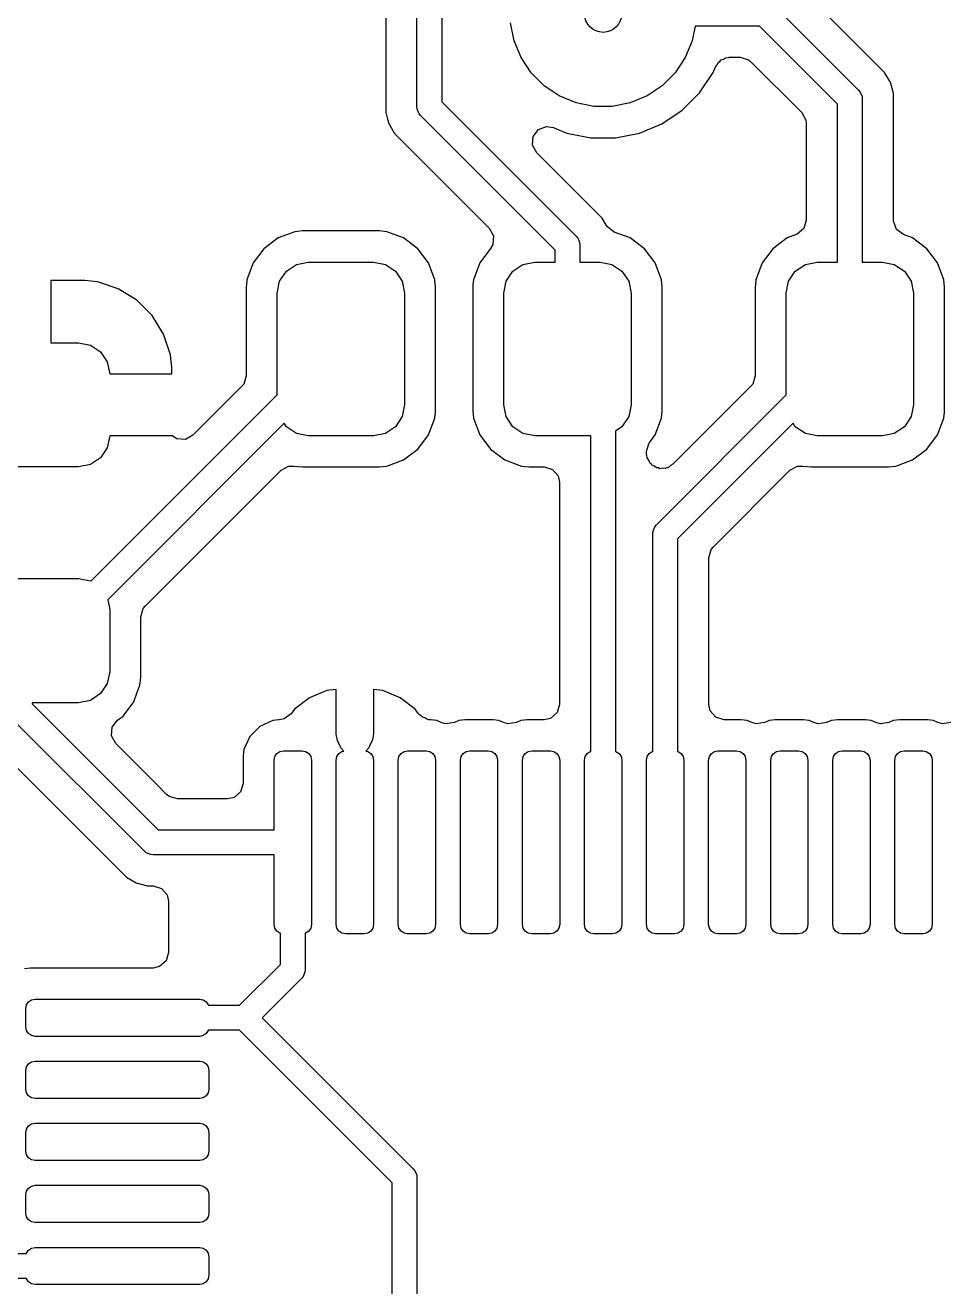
# Model space of a CAD drawing. Extents: x 0 to 90, y 0 to 55.
# Drawn here: x 40.34 to 47.78, y 39.75 to 49.91 of the extents above; entities that cross this region are included whole.
import ezdxf

# ---------------------------------------------------------------- set-up
doc = ezdxf.new("R2010")
doc.units = 0
doc.layers.add('BLACK', color=7, linetype='CONTINUOUS')

msp = doc.modelspace()

# ---------------------------------------------------------------- linework, layer by layer
at = {"layer": 'BLACK', "linetype": 'CONTINUOUS'}
for p, q in [((43.2495, 50.646143), (43.2495, 49.203855)), ((43.5, 49.25), (43.5, 50.6)), ((43.7, 50.558578), (43.7, 49.291421)), ((47.26797, 49.527712), (46.515212, 50.28047)), ((46.370711, 50.070711), (47.058211, 49.383211)), ((44.282295, 49.782286), (44.253611, 49.926487)), ((45.74112, 49.9), (45.717705, 49.782286)), ((46.258578, 49.9), (45.74112, 49.9)), ((46.8875, 49.271078), (46.258578, 49.9)), ((44.338559, 49.646452), (44.282295, 49.782286)), ((45.717705, 49.782286), (45.661441, 49.646452)), ((44.420242, 49.524205), (44.338559, 49.646452)), ((45.661441, 49.646452), (45.579758, 49.524205)), ((45.918586, 49.588517), (45.926892, 49.606703)), ((45.926892, 49.606703), (45.940062, 49.615167)), ((45.940062, 49.615167), (45.949884, 49.627355)), ((45.949884, 49.627355), (45.96885, 49.633668)), ((45.96885, 49.633668), (45.98567, 49.644477)), ((45.98567, 49.644477), (46.013229, 49.648439)), ((46.013229, 49.648439), (46.016178, 49.649421)), ((46.016178, 49.649421), (46.020605, 49.6495)), ((46.020605, 49.6495), (46.103456, 49.6495)), ((46.103456, 49.6495), (46.170495, 49.629815)), ((46.170495, 49.629815), (46.191137, 49.613181)), ((46.191137, 49.613181), (46.600681, 49.203637)), ((44.524205, 49.420242), (44.420242, 49.524205)), ((45.579758, 49.524205), (45.475795, 49.420242)), ((45.777139, 49.362217), (45.886628, 49.52608)), ((45.886628, 49.52608), (45.886629, 49.526082)), ((45.886629, 49.526082), (45.886632, 49.526086)), ((45.886632, 49.526086), (45.906044, 49.572953)), ((45.906044, 49.572953), (45.918586, 49.588517)), ((47.304054, 49.465212), (47.26797, 49.527712)), ((44.646452, 49.338559), (44.524205, 49.420242)), ((45.475795, 49.420242), (45.353548, 49.338559)), ((47.314114, 49.447788), (47.304054, 49.465212)), ((47.338, 49.358644), (47.314114, 49.447788)), ((43.7, 49.291421), (44.783211, 48.20821)), ((44.782286, 49.282295), (44.646452, 49.338559)), ((45.353548, 49.338559), (45.217714, 49.282295)), ((45.637785, 49.222863), (45.777139, 49.362217)), ((47.058211, 49.383211), (47.070647, 49.368057)), ((47.070647, 49.368057), (47.085579, 49.332009)), ((47.085579, 49.332009), (47.0875, 49.3125)), ((47.0875, 49.3125), (47.0875, 48)), ((47.338, 49.358642), (47.338, 49.358644)), ((47.338, 48.337452), (47.338, 49.358642)), ((43.2495, 49.203855), (43.264065, 49.149499)), ((43.501921, 49.230491), (43.5, 49.25)), ((43.516853, 49.194443), (43.501921, 49.230491)), ((43.529289, 49.179289), (43.516853, 49.194443)), ((44.926487, 49.253611), (44.782286, 49.282295)), ((45.073513, 49.253611), (44.926487, 49.253611)), ((45.217714, 49.282295), (45.073513, 49.253611)), ((45.47392, 49.113371), (45.637781, 49.22286)), ((45.637781, 49.22286), (45.637785, 49.222863)), ((46.600681, 49.203637), (46.634166, 49.142314)), ((46.8875, 48), (46.8875, 49.271078)), ((43.264065, 49.149499), (43.264065, 49.149498)), ((43.264065, 49.149498), (43.273384, 49.114714)), ((43.273384, 49.114714), (43.273385, 49.114713)), ((43.273385, 49.114713), (43.319527, 49.034791)), ((44.6125, 48.096078), (43.529289, 49.179289)), ((44.478758, 49.067241), (44.544223, 49.091658)), ((44.544223, 49.091658), (44.600521, 49.082536)), ((45.291839, 49.03795), (45.473907, 49.113364)), ((45.473907, 49.113364), (45.47392, 49.113371)), ((46.634166, 49.142314), (46.637, 49.115956)), ((46.637, 49.115956), (46.637, 48.337452)), ((43.319527, 49.034791), (43.319531, 49.034786)), ((43.319531, 49.034786), (44.082542, 48.271774)), ((44.431903, 48.941616), (44.436887, 49.011307)), ((44.436887, 49.011307), (44.478758, 49.067241)), ((44.600521, 49.082536), (44.63064, 49.07006)), ((44.63064, 49.07006), (44.708165, 49.037949)), ((44.708165, 49.037949), (44.708168, 49.037948)), ((44.708168, 49.037948), (44.708169, 49.037948)), ((44.708169, 49.037948), (44.70817, 49.037947)), ((44.70817, 49.037947), (44.901457, 48.9995)), ((44.901457, 48.9995), (44.901459, 48.9995)), ((44.901459, 48.9995), (45.098543, 48.9995)), ((45.098543, 48.9995), (45.291829, 49.037947)), ((45.291829, 49.037947), (45.291839, 49.03795)), ((44.465386, 48.880295), (44.431903, 48.941616)), ((44.99297, 48.352712), (44.465386, 48.880295)), ((44.082542, 48.271774), (44.116027, 48.210451)), ((45.026044, 48.295425), (44.99297, 48.352712)), ((45.03416, 48.283122), (45.026044, 48.295425)), ((45.090093, 48.241252), (45.03416, 48.283122)), ((46.617315, 48.270413), (46.564511, 48.224658)), ((46.637, 48.337452), (46.617315, 48.270413)), ((47.338316, 48.328604), (47.338, 48.337452)), ((47.362734, 48.26314), (47.338316, 48.328604)), ((42.382664, 48.193793), (42.267455, 48.107547)), ((42.382671, 48.193797), (42.382664, 48.193793)), ((42.517516, 48.244091), (42.382671, 48.193797)), ((42.536997, 48.246185), (42.517516, 48.244091)), ((42.577128, 48.250499), (42.536997, 48.246185)), ((43.197873, 48.2505), (42.577128, 48.250499)), ((43.257483, 48.244091), (43.197873, 48.2505)), ((43.392331, 48.193796), (43.257483, 48.244091)), ((43.507546, 48.107546), (43.392331, 48.193796)), ((44.116027, 48.210451), (44.111043, 48.140759)), ((44.783211, 48.20821), (44.795648, 48.193057)), ((44.795648, 48.193057), (44.800654, 48.18097)), ((44.800654, 48.18097), (44.810579, 48.157009)), ((45.217331, 48.193796), (45.090093, 48.241252)), ((45.332546, 48.107546), (45.217331, 48.193796)), ((46.482664, 48.193793), (46.367455, 48.107547)), ((46.482669, 48.193796), (46.482664, 48.193793)), ((46.482674, 48.193798), (46.482669, 48.193796)), ((46.556358, 48.22128), (46.482674, 48.193798)), ((46.564511, 48.224658), (46.556358, 48.22128)), ((47.418666, 48.221271), (47.362734, 48.26314)), ((47.492331, 48.193796), (47.418666, 48.221271)), ((47.607546, 48.107546), (47.492331, 48.193796)), ((42.267452, 48.107544), (42.181206, 47.992335)), ((42.267455, 48.107547), (42.267452, 48.107544)), ((43.593796, 47.992331), (43.507546, 48.107546)), ((44.094128, 48.109782), (44.006203, 47.99233)), ((44.111043, 48.140759), (44.094128, 48.109782)), ((44.6125, 48), (44.6125, 48.096078)), ((44.810579, 48.157009), (44.8125, 48.1375)), ((44.8125, 48.1375), (44.8125, 48)), ((45.418796, 47.992331), (45.332546, 48.107546)), ((46.367452, 48.107544), (46.281206, 47.992335)), ((46.367455, 48.107547), (46.367452, 48.107544)), ((47.693796, 47.992331), (47.607546, 48.107546)), ((42.181202, 47.992328), (42.130908, 47.857482)), ((42.181206, 47.992335), (42.181202, 47.992328)), ((42.448223, 47.926777), (42.529329, 47.98097)), ((42.529329, 47.98097), (42.625, 48)), ((42.625, 48), (43.15, 48)), ((43.15, 48), (43.245671, 47.98097)), ((43.245671, 47.98097), (43.326777, 47.926777)), ((43.644091, 47.857483), (43.593796, 47.992331)), ((44.006202, 47.992328), (43.955908, 47.857482)), ((44.006203, 47.99233), (44.006202, 47.992328)), ((44.273223, 47.926777), (44.354329, 47.98097)), ((44.354329, 47.98097), (44.45, 48)), ((44.45, 48), (44.6125, 48)), ((44.8125, 48), (44.975, 48)), ((44.975, 48), (45.070671, 47.98097)), ((45.070671, 47.98097), (45.151777, 47.926777)), ((45.469091, 47.857483), (45.418796, 47.992331)), ((46.281202, 47.992328), (46.230908, 47.857482)), ((46.281206, 47.992335), (46.281202, 47.992328)), ((46.548223, 47.926777), (46.629329, 47.98097)), ((46.629329, 47.98097), (46.725, 48)), ((46.725, 48), (46.8875, 48)), ((47.0875, 48), (47.25, 48)), ((47.25, 48), (47.345671, 47.98097)), ((47.345671, 47.98097), (47.426777, 47.926777)), ((47.744091, 47.857483), (47.693796, 47.992331)), ((42.39403, 47.845671), (42.448223, 47.926777)), ((43.326777, 47.926777), (43.38097, 47.845671)), ((44.21903, 47.845671), (44.273223, 47.926777)), ((45.151777, 47.926777), (45.20597, 47.845671)), ((46.49403, 47.845671), (46.548223, 47.926777)), ((47.426777, 47.926777), (47.48097, 47.845671)), ((40.82498, 47.849998), (40.55, 47.849998)), ((40.55, 47.849998), (40.55, 47.349999)), ((40.92769, 47.839505), (40.82498, 47.849998)), ((40.927697, 47.839504), (40.92769, 47.839505)), ((41.094119, 47.784357), (40.927697, 47.839504)), ((41.094124, 47.784355), (41.094119, 47.784357)), ((41.243345, 47.692314), (41.094124, 47.784355)), ((42.124501, 47.797876), (42.1245, 47.797864)), ((42.1245, 47.797864), (42.1245, 47.084044)), ((42.126503, 47.816507), (42.124501, 47.797876)), ((42.130908, 47.857482), (42.126503, 47.816507)), ((42.375, 47.75), (42.39403, 47.845671)), ((43.38097, 47.845671), (43.4, 47.75)), ((43.650499, 47.797872), (43.644091, 47.857483)), ((43.6505, 46.802127), (43.650499, 47.797872)), ((43.949501, 47.797876), (43.9495, 47.797864)), ((43.9495, 47.797864), (43.9495, 46.802129)), ((43.951503, 47.816507), (43.949501, 47.797876)), ((43.955908, 47.857482), (43.951503, 47.816507)), ((44.2, 47.75), (44.21903, 47.845671)), ((45.20597, 47.845671), (45.225, 47.75)), ((45.475499, 47.797872), (45.469091, 47.857483)), ((45.4755, 46.802127), (45.475499, 47.797872)), ((46.224501, 47.797876), (46.2245, 47.797864)), ((46.2245, 47.797864), (46.2245, 47.084044)), ((46.226503, 47.816507), (46.224501, 47.797876)), ((46.230908, 47.857482), (46.226503, 47.816507)), ((46.475, 47.75), (46.49403, 47.845671)), ((47.48097, 47.845671), (47.5, 47.75)), ((47.750499, 47.797872), (47.744091, 47.857483)), ((47.750499, 47.797864), (47.750499, 47.797872)), ((47.7505, 46.802127), (47.750499, 47.797864)), ((41.367315, 47.568344), (41.243345, 47.692314)), ((42.375, 46.928921), (42.375, 47.75)), ((43.4, 47.75), (43.4, 46.85)), ((44.2, 46.85), (44.2, 47.75)), ((45.225, 47.75), (45.225, 46.85)), ((46.475, 46.928921), (46.475, 47.75)), ((47.5, 47.75), (47.5, 46.85)), ((41.459356, 47.419123), (41.367315, 47.568344)), ((41.459358, 47.419118), (41.459356, 47.419123)), ((41.514505, 47.252696), (41.459358, 47.419118)), ((40.55, 47.349999), (40.775, 47.349999)), ((40.775, 47.349999), (40.870671, 47.330969)), ((40.870671, 47.330969), (40.951777, 47.276776)), ((40.951777, 47.276776), (41.00597, 47.19567)), ((41.00597, 47.19567), (41.025, 47.099999)), ((41.524998, 47.149985), (41.514505, 47.252696)), ((41.025, 47.099999), (41.524999, 47.099999)), ((41.524999, 47.14997), (41.524998, 47.149985)), ((41.524999, 47.099999), (41.524999, 47.14997)), ((42.1245, 47.084044), (42.104815, 47.017005)), ((46.2245, 47.084044), (46.204815, 47.017005)), ((42.088181, 46.996363), (41.696089, 46.604271)), ((42.104815, 47.017005), (42.088181, 46.996363)), ((46.188181, 46.996363), (45.562181, 46.370363)), ((46.204815, 47.017005), (46.188181, 46.996363)), ((40.874494, 45.428416), (42.375, 46.928921)), ((43.4, 46.85), (43.38097, 46.754329)), ((44.21903, 46.754329), (44.2, 46.85)), ((45.225, 46.85), (45.20597, 46.754329)), ((45.429289, 45.883211), (46.475, 46.928921)), ((47.5, 46.85), (47.48097, 46.754329)), ((43.38097, 46.754329), (43.326777, 46.673223)), ((43.644091, 46.742517), (43.649196, 46.79)), ((43.649196, 46.79), (43.6505, 46.802127)), ((43.9495, 46.802129), (43.949501, 46.802123)), ((43.949501, 46.802123), (43.955908, 46.742516)), ((44.273223, 46.673223), (44.21903, 46.754329)), ((45.20597, 46.754329), (45.151777, 46.673223)), ((45.469091, 46.742517), (45.4755, 46.802127)), ((47.48097, 46.754329), (47.426777, 46.673223)), ((47.744091, 46.742517), (47.749196, 46.79)), ((47.749196, 46.79), (47.7505, 46.802127)), ((42.429766, 46.700845), (41.009059, 45.280138)), ((42.448223, 46.673223), (42.429766, 46.700845)), ((42.529329, 46.61903), (42.448223, 46.673223)), ((43.326777, 46.673223), (43.245671, 46.61903)), ((43.593797, 46.607671), (43.644091, 46.742517)), ((43.955908, 46.742516), (44.006202, 46.607671)), ((44.354329, 46.61903), (44.273223, 46.673223)), ((45.151777, 46.673223), (45.1, 46.638626)), ((45.418796, 46.607669), (45.469091, 46.742517)), ((46.529766, 46.700845), (45.6, 45.771078)), ((46.548223, 46.673223), (46.529766, 46.700845)), ((46.629329, 46.61903), (46.548223, 46.673223)), ((47.426777, 46.673223), (47.345671, 46.61903)), ((47.693797, 46.607671), (47.744091, 46.742517)), ((41.025, 46.599999), (41.00597, 46.504328)), ((41.527374, 46.599999), (41.025, 46.599999)), ((41.565074, 46.57577), (41.527374, 46.599999)), ((41.634766, 46.570786), (41.565074, 46.57577)), ((41.696089, 46.604271), (41.634766, 46.570786)), ((42.625, 46.6), (42.529329, 46.61903)), ((43.15, 46.6), (42.625, 46.6)), ((43.245671, 46.61903), (43.15, 46.6)), ((43.507547, 46.492455), (43.593793, 46.607664)), ((43.593793, 46.607664), (43.593797, 46.607671)), ((44.006202, 46.607671), (44.006206, 46.607664)), ((44.006206, 46.607664), (44.092452, 46.492455)), ((44.45, 46.6), (44.354329, 46.61903)), ((44.9, 46.6), (44.45, 46.6)), ((44.9, 44.057527), (44.9, 46.6)), ((45.1, 46.638626), (45.1, 44.057527)), ((45.3505, 46.475165), (45.370185, 46.542204)), ((45.370185, 46.542204), (45.375233, 46.549476)), ((45.375233, 46.549476), (45.391185, 46.570786)), ((45.391185, 46.570786), (45.418796, 46.607669)), ((46.725, 46.6), (46.629329, 46.61903)), ((47.25, 46.6), (46.725, 46.6)), ((47.345671, 46.61903), (47.25, 46.6)), ((47.607547, 46.492455), (47.693793, 46.607664)), ((47.693793, 46.607664), (47.693797, 46.607671)), ((41.00597, 46.504328), (40.951777, 46.423222)), ((43.392335, 46.406206), (43.507544, 46.492452)), ((43.507544, 46.492452), (43.507547, 46.492455)), ((44.092452, 46.492455), (44.092455, 46.492452)), ((44.092455, 46.492452), (44.207664, 46.406206)), ((45.3505, 46.458044), (45.3505, 46.475165)), ((45.350816, 46.449198), (45.3505, 46.458044)), ((45.352371, 46.445027), (45.350816, 46.449198)), ((45.355523, 46.423109), (45.352371, 46.445027)), ((47.492335, 46.406206), (47.607544, 46.492452)), ((47.607544, 46.492452), (47.607547, 46.492455)), ((40.775, 46.349999), (39.825, 46.349999)), ((40.870671, 46.369029), (40.775, 46.349999)), ((40.951777, 46.423222), (40.870671, 46.369029)), ((42.405182, 46.322), (42.466505, 46.355485)), ((42.466505, 46.355485), (42.509629, 46.355107)), ((42.509629, 46.355107), (42.509805, 46.356738)), ((42.509805, 46.356738), (42.577117, 46.349501)), ((42.577117, 46.349501), (42.577118, 46.3495)), ((42.577118, 46.3495), (42.577127, 46.3495)), ((42.577127, 46.3495), (42.577135, 46.3495)), ((42.577135, 46.3495), (42.577136, 46.3495)), ((42.577136, 46.3495), (43.19787, 46.3495)), ((43.19787, 46.3495), (43.197876, 46.349501)), ((43.197876, 46.349501), (43.257483, 46.355908)), ((43.257483, 46.355908), (43.392328, 46.406202)), ((43.392328, 46.406202), (43.392335, 46.406206)), ((44.207664, 46.406206), (44.207671, 46.406202)), ((44.207671, 46.406202), (44.342517, 46.355908)), ((44.342517, 46.355908), (44.342516, 46.355908)), ((44.342516, 46.355908), (44.402116, 46.349501)), ((44.402116, 46.349501), (44.402119, 46.3495)), ((44.402119, 46.3495), (44.402127, 46.3495)), ((44.402127, 46.3495), (44.5255, 46.3495)), ((44.5255, 46.3495), (44.592539, 46.329815)), ((45.367495, 46.404479), (45.355523, 46.423109)), ((45.375233, 46.383734), (45.367495, 46.404479)), ((45.386014, 46.375662), (45.375233, 46.383734)), ((45.393297, 46.364331), (45.386014, 46.375662)), ((45.413439, 46.355132), (45.393297, 46.364331)), ((45.431166, 46.341862), (45.413439, 46.355132)), ((45.444601, 46.340901), (45.431166, 46.341862)), ((45.456853, 46.335306), (45.444601, 46.340901)), ((45.512679, 46.343333), (45.500858, 46.336878)), ((45.526011, 46.34525), (45.512679, 46.343333)), ((45.542744, 46.35975), (45.526011, 46.34525)), ((45.562181, 46.370363), (45.542744, 46.35975)), ((46.505182, 46.322), (46.566505, 46.355485)), ((46.566505, 46.355485), (46.609629, 46.355107)), ((46.609629, 46.355107), (46.609805, 46.356738)), ((46.609805, 46.356738), (46.677117, 46.349501)), ((46.677117, 46.349501), (46.677118, 46.3495)), ((46.677118, 46.3495), (46.677127, 46.3495)), ((46.677127, 46.3495), (46.677135, 46.3495)), ((46.677135, 46.3495), (46.677136, 46.3495)), ((46.677136, 46.3495), (47.29787, 46.3495)), ((47.29787, 46.3495), (47.297876, 46.349501)), ((47.297876, 46.349501), (47.357483, 46.355908)), ((47.357483, 46.355908), (47.492328, 46.406202)), ((47.492328, 46.406202), (47.492335, 46.406206)), ((41.311818, 45.228636), (42.405182, 46.322)), ((44.592539, 46.329815), (44.638294, 46.277011)), ((44.638294, 46.277011), (44.6495, 46.2255)), ((45.478771, 46.338457), (45.456853, 46.335306)), ((45.500858, 46.336878), (45.478771, 46.338457)), ((45.886819, 45.703637), (46.505182, 46.322)), ((44.6495, 46.2255), (44.6495, 44.436999)), ((45.4, 45.8125), (45.401921, 45.832009)), ((45.401921, 45.832009), (45.416853, 45.868057)), ((45.416853, 45.868057), (45.429289, 45.883211)), ((45.4, 44.057527), (45.4, 45.8125)), ((45.6, 45.771078), (45.6, 44.057527)), ((45.8505, 45.615956), (45.870185, 45.682995)), ((45.870185, 45.682995), (45.886819, 45.703637)), ((45.8505, 44.436999), (45.8505, 45.615956)), ((39.825, 45.450001), (40.775, 45.450001)), ((40.775, 45.450001), (40.870671, 45.430971)), ((40.870671, 45.430971), (40.874494, 45.428416)), ((41.009059, 45.280138), (41.025, 45.200001)), ((41.295183, 45.207994), (41.311818, 45.228636)), ((41.025, 45.200001), (41.025, 44.700001)), ((41.275499, 45.140955), (41.295183, 45.207994)), ((41.2755, 44.652128), (41.275499, 45.140955)), ((41.025, 44.700001), (41.00597, 44.60433)), ((41.269091, 44.592518), (41.2755, 44.652128)), ((40.951777, 44.523224), (40.870671, 44.469031)), ((41.00597, 44.60433), (40.951777, 44.523224)), ((41.218797, 44.457672), (41.244316, 44.526092)), ((41.244316, 44.526092), (41.269091, 44.592518)), ((42.774896, 44.5477), (42.635021, 44.489763)), ((42.774901, 44.547701), (42.774896, 44.5477)), ((42.849998, 44.557587), (42.774901, 44.547701)), ((42.85, 44.557586), (42.849998, 44.557587)), ((42.85, 44.195448), (42.85, 44.557586)), ((43.150001, 44.557587), (43.15, 44.557586)), ((43.15, 44.557586), (43.15, 44.195448)), ((43.225098, 44.547701), (43.150001, 44.557587)), ((43.225103, 44.5477), (43.225098, 44.547701)), ((43.364979, 44.489762), (43.225103, 44.5477)), ((40.775, 44.450001), (40.4, 44.450001)), ((40.4, 44.450001), (40.4, 44.441421)), ((40.4, 44.441421), (41.416421, 43.425)), ((40.870671, 44.469031), (40.775, 44.450001)), ((41.132547, 44.342456), (41.218793, 44.457665)), ((41.218793, 44.457665), (41.218797, 44.457672)), ((42.635021, 44.489763), (42.514902, 44.397592)), ((43.364981, 44.489761), (43.364979, 44.489762)), ((43.485096, 44.397594), (43.364981, 44.489761)), ((44.6495, 44.436999), (44.629815, 44.36996)), ((45.861706, 44.385487), (45.8505, 44.436999)), ((41.30429, 43.254289), (40.229289, 44.329289)), ((41.045494, 44.252699), (41.087365, 44.308632)), ((41.087365, 44.308632), (41.132544, 44.342453)), ((41.132544, 44.342453), (41.132547, 44.342456)), ((42.339455, 44.306759), (42.235421, 44.258247)), ((42.386862, 44.312999), (42.339455, 44.306759)), ((42.388842, 44.312999), (42.386862, 44.312999)), ((42.390038, 44.313207), (42.388842, 44.312999)), ((42.390915, 44.313265), (42.390038, 44.313207)), ((42.430789, 44.320309), (42.390908, 44.313359)), ((42.390908, 44.313359), (42.390915, 44.313265)), ((42.487217, 44.361512), (42.430789, 44.320309)), ((42.514902, 44.397592), (42.487217, 44.361512)), ((43.51278, 44.361515), (43.485096, 44.397594)), ((43.518676, 44.35609), (43.51278, 44.361515)), ((43.520575, 44.352318), (43.518676, 44.35609)), ((43.526728, 44.348683), (43.520575, 44.352318)), ((43.544135, 44.332672), (43.526728, 44.348683)), ((43.563426, 44.327011), (43.544135, 44.332672)), ((43.580737, 44.316788), (43.563426, 44.327011)), ((43.595706, 44.312999), (43.580737, 44.316788)), ((43.613139, 44.313), (43.595706, 44.312999)), ((43.660545, 44.306759), (43.613139, 44.313)), ((43.70822, 44.284527), (43.660545, 44.306759)), ((43.839455, 44.306759), (43.837632, 44.305909)), ((43.886862, 44.312999), (43.839455, 44.306759)), ((44.113139, 44.313), (43.886862, 44.312999)), ((44.160545, 44.306759), (44.113139, 44.313)), ((44.197599, 44.28948), (44.160545, 44.306759)), ((44.339455, 44.306759), (44.337632, 44.305909)), ((44.386862, 44.312999), (44.339455, 44.306759)), ((44.525502, 44.312999), (44.386862, 44.312999)), ((44.577011, 44.324205), (44.525502, 44.312999)), ((44.629815, 44.36996), (44.577011, 44.324205)), ((45.907461, 44.332683), (45.861706, 44.385487)), ((45.974499, 44.312999), (45.907461, 44.332683)), ((46.113139, 44.313), (45.974499, 44.312999)), ((46.160545, 44.306759), (46.113139, 44.313)), ((46.197599, 44.28948), (46.160545, 44.306759)), ((46.339455, 44.306759), (46.337632, 44.305909)), ((46.386862, 44.312999), (46.339455, 44.306759)), ((46.613139, 44.313), (46.386862, 44.312999)), ((46.660545, 44.306759), (46.613139, 44.313)), ((46.697599, 44.28948), (46.660545, 44.306759)), ((46.839455, 44.306759), (46.837632, 44.305909)), ((46.886862, 44.312999), (46.839455, 44.306759)), ((47.113139, 44.313), (46.886862, 44.312999)), ((47.160545, 44.306759), (47.113139, 44.313)), ((47.197599, 44.28948), (47.160545, 44.306759)), ((47.339455, 44.306759), (47.337632, 44.305909)), ((47.386862, 44.312999), (47.339455, 44.306759)), ((47.613139, 44.313), (47.386862, 44.312999)), ((47.660545, 44.306759), (47.613139, 44.313)), ((47.697599, 44.28948), (47.660545, 44.306759)), ((41.04051, 44.183008), (41.045494, 44.252699)), ((42.23542, 44.258246), (42.154253, 44.177079)), ((42.235421, 44.258247), (42.23542, 44.258246)), ((43.719579, 44.281653), (43.70822, 44.284527)), ((43.733326, 44.27899), (43.719579, 44.281653)), ((43.802404, 44.289482), (43.733326, 44.27899)), ((43.837632, 44.305909), (43.802404, 44.289482)), ((44.233326, 44.27899), (44.197599, 44.28948)), ((44.302404, 44.289482), (44.233326, 44.27899)), ((44.337632, 44.305909), (44.302404, 44.289482)), ((46.233326, 44.27899), (46.197599, 44.28948)), ((46.302404, 44.289482), (46.233326, 44.27899)), ((46.337632, 44.305909), (46.302404, 44.289482)), ((46.733326, 44.27899), (46.697599, 44.28948)), ((46.802404, 44.289482), (46.733326, 44.27899)), ((46.837632, 44.305909), (46.802404, 44.289482)), ((47.233326, 44.27899), (47.197599, 44.28948)), ((47.302404, 44.289482), (47.233326, 44.27899)), ((47.337632, 44.305909), (47.302404, 44.289482)), ((47.733326, 44.27899), (47.697599, 44.28948)), ((47.802404, 44.289482), (47.733326, 44.27899)), ((40.041135, 44.163182), (41.159786, 43.044531)), ((41.073993, 44.121687), (41.04051, 44.183008)), ((41.396182, 43.7995), (41.073993, 44.121687)), ((42.154253, 44.177079), (42.10574, 44.073043)), ((42.860811, 44.146681), (42.85, 44.195448)), ((42.861206, 44.143937), (42.860811, 44.146681)), ((42.861493, 44.143605), (42.861206, 44.143937)), ((42.861617, 44.143044), (42.861493, 44.143605)), ((42.875456, 44.113368), (42.861617, 44.143044)), ((42.887618, 44.087286), (42.875456, 44.113368)), ((43.124544, 44.113368), (43.112382, 44.087286)), ((43.138382, 44.143044), (43.124544, 44.113368)), ((43.148738, 44.177801), (43.138382, 44.143044)), ((43.15, 44.195448), (43.147449, 44.186762)), ((43.147449, 44.186762), (43.148738, 44.177801)), ((42.10574, 44.073043), (42.0995, 44.025639)), ((42.0995, 44.025639), (42.0995, 43.7995)), ((42.35, 43.9875), (42.355709, 44.016201)), ((42.355709, 44.016201), (42.371967, 44.040533)), ((42.371967, 44.040533), (42.396299, 44.056791)), ((42.396299, 44.056791), (42.425, 44.0625)), ((42.425, 44.0625), (42.575, 44.0625)), ((42.575, 44.0625), (42.603701, 44.056791)), ((42.603701, 44.056791), (42.628033, 44.040533)), ((42.628033, 44.040533), (42.644291, 44.016201)), ((42.644291, 44.016201), (42.65, 43.9875)), ((42.85, 43.9875), (42.855709, 44.016201)), ((42.855709, 44.016201), (42.871967, 44.040533)), ((42.871967, 44.040533), (42.896299, 44.056791)), ((42.911433, 44.059801), (42.887618, 44.087286)), ((42.896299, 44.056791), (42.911433, 44.059801)), ((43.112382, 44.087286), (43.088239, 44.059866)), ((43.088239, 44.059866), (43.103701, 44.056791)), ((43.103701, 44.056791), (43.128033, 44.040533)), ((43.128033, 44.040533), (43.144291, 44.016201)), ((43.144291, 44.016201), (43.15, 43.9875)), ((43.35, 43.9875), (43.355709, 44.016201)), ((43.355709, 44.016201), (43.371967, 44.040533)), ((43.371967, 44.040533), (43.396299, 44.056791)), ((43.396299, 44.056791), (43.425, 44.0625)), ((43.425, 44.0625), (43.575, 44.0625)), ((43.575, 44.0625), (43.603701, 44.056791)), ((43.603701, 44.056791), (43.628033, 44.040533)), ((43.628033, 44.040533), (43.644291, 44.016201)), ((43.644291, 44.016201), (43.65, 43.9875)), ((43.85, 43.9875), (43.855709, 44.016201)), ((43.855709, 44.016201), (43.871967, 44.040533)), ((43.871967, 44.040533), (43.896299, 44.056791)), ((43.896299, 44.056791), (43.925, 44.0625)), ((43.925, 44.0625), (44.075, 44.0625)), ((44.075, 44.0625), (44.103701, 44.056791)), ((44.103701, 44.056791), (44.128033, 44.040533)), ((44.128033, 44.040533), (44.144291, 44.016201)), ((44.144291, 44.016201), (44.15, 43.9875)), ((44.35, 43.9875), (44.355709, 44.016201)), ((44.355709, 44.016201), (44.371967, 44.040533)), ((44.371967, 44.040533), (44.396299, 44.056791)), ((44.396299, 44.056791), (44.425, 44.0625)), ((44.425, 44.0625), (44.575, 44.0625)), ((44.575, 44.0625), (44.603701, 44.056791)), ((44.603701, 44.056791), (44.628033, 44.040533)), ((44.628033, 44.040533), (44.644291, 44.016201)), ((44.644291, 44.016201), (44.65, 43.9875)), ((44.85, 43.9875), (44.855709, 44.016201)), ((44.855709, 44.016201), (44.871967, 44.040533)), ((44.871967, 44.040533), (44.896299, 44.056791)), ((44.896299, 44.056791), (44.9, 44.057527)), ((45.1, 44.057527), (45.103701, 44.056791)), ((45.103701, 44.056791), (45.128033, 44.040533)), ((45.128033, 44.040533), (45.144291, 44.016201)), ((45.144291, 44.016201), (45.15, 43.9875)), ((45.35, 43.9875), (45.355709, 44.016201)), ((45.355709, 44.016201), (45.371967, 44.040533)), ((45.371967, 44.040533), (45.396299, 44.056791)), ((45.396299, 44.056791), (45.4, 44.057527)), ((45.6, 44.057527), (45.603701, 44.056791)), ((45.603701, 44.056791), (45.628033, 44.040533)), ((45.628033, 44.040533), (45.644291, 44.016201)), ((45.644291, 44.016201), (45.65, 43.9875)), ((45.85, 43.9875), (45.855709, 44.016201)), ((45.855709, 44.016201), (45.871967, 44.040533)), ((45.871967, 44.040533), (45.896299, 44.056791)), ((45.896299, 44.056791), (45.925, 44.0625)), ((45.925, 44.0625), (46.075, 44.0625)), ((46.075, 44.0625), (46.103701, 44.056791)), ((46.103701, 44.056791), (46.128033, 44.040533)), ((46.128033, 44.040533), (46.144291, 44.016201)), ((46.144291, 44.016201), (46.15, 43.9875)), ((46.35, 43.9875), (46.355709, 44.016201)), ((46.355709, 44.016201), (46.371967, 44.040533)), ((46.371967, 44.040533), (46.396299, 44.056791)), ((46.396299, 44.056791), (46.425, 44.0625)), ((46.425, 44.0625), (46.575, 44.0625)), ((46.575, 44.0625), (46.603701, 44.056791)), ((46.603701, 44.056791), (46.628033, 44.040533)), ((46.628033, 44.040533), (46.644291, 44.016201)), ((46.644291, 44.016201), (46.65, 43.9875)), ((46.85, 43.9875), (46.855709, 44.016201)), ((46.855709, 44.016201), (46.871967, 44.040533)), ((46.871967, 44.040533), (46.896299, 44.056791)), ((46.896299, 44.056791), (46.925, 44.0625)), ((46.925, 44.0625), (47.075, 44.0625)), ((47.075, 44.0625), (47.103701, 44.056791)), ((47.103701, 44.056791), (47.128033, 44.040533)), ((47.128033, 44.040533), (47.144291, 44.016201)), ((47.144291, 44.016201), (47.15, 43.9875)), ((47.35, 43.9875), (47.355709, 44.016201)), ((47.355709, 44.016201), (47.371967, 44.040533)), ((47.371967, 44.040533), (47.396299, 44.056791)), ((47.396299, 44.056791), (47.425, 44.0625)), ((47.425, 44.0625), (47.575, 44.0625)), ((47.575, 44.0625), (47.603701, 44.056791)), ((47.603701, 44.056791), (47.628033, 44.040533)), ((47.628033, 44.040533), (47.644291, 44.016201)), ((47.644291, 44.016201), (47.65, 43.9875)), ((42.35, 43.425), (42.35, 43.9875)), ((42.65, 43.9875), (42.65, 42.6625)), ((42.85, 42.6625), (42.85, 43.9875)), ((43.15, 43.9875), (43.15, 42.6625)), ((43.35, 42.6625), (43.35, 43.9875)), ((43.65, 43.9875), (43.65, 42.6625)), ((43.85, 42.6625), (43.85, 43.9875)), ((44.15, 43.9875), (44.15, 42.6625)), ((44.35, 42.6625), (44.35, 43.9875)), ((44.65, 43.9875), (44.65, 42.6625)), ((44.85, 42.6625), (44.85, 43.9875)), ((45.15, 43.9875), (45.15, 42.6625)), ((45.35, 42.6625), (45.35, 43.9875)), ((45.65, 43.9875), (45.65, 42.6625)), ((45.85, 42.6625), (45.85, 43.9875)), ((46.15, 43.9875), (46.15, 42.6625)), ((46.35, 42.6625), (46.35, 43.9875)), ((46.65, 43.9875), (46.65, 42.6625)), ((46.85, 42.6625), (46.85, 43.9875)), ((47.15, 43.9875), (47.15, 42.6625)), ((47.35, 42.6625), (47.35, 43.9875)), ((47.65, 43.9875), (47.65, 42.6625)), ((41.483863, 43.711819), (41.396182, 43.7995)), ((42.0995, 43.7995), (42.079815, 43.732461)), ((41.504505, 43.695185), (41.483863, 43.711819)), ((42.079815, 43.732461), (42.027011, 43.686706)), ((41.571544, 43.6755), (41.504505, 43.695185)), ((41.9755, 43.6755), (41.571544, 43.6755)), ((42.027011, 43.686706), (41.9755, 43.6755)), ((41.416421, 43.425), (42.35, 43.425)), ((41.319443, 43.241852), (41.30429, 43.254289)), ((41.355491, 43.226921), (41.319443, 43.241852)), ((41.375, 43.225), (41.355491, 43.226921)), ((42.35, 43.225), (41.375, 43.225)), ((42.35, 42.6625), (42.35, 43.225)), ((41.159786, 43.044531), (41.159791, 43.044527)), ((41.159791, 43.044527), (41.239709, 42.998387)), ((41.239709, 42.998387), (41.239712, 42.998386)), ((41.239712, 42.998386), (41.328856, 42.9745)), ((41.328856, 42.9745), (41.328857, 42.9745)), ((41.328857, 42.9745), (41.376, 42.9745)), ((41.376, 42.9745), (41.443039, 42.954815)), ((41.443039, 42.954815), (41.488794, 42.902011)), ((41.488794, 42.902011), (41.5, 42.8505)), ((41.5, 42.8505), (41.5, 42.436999)), ((42.355709, 42.633799), (42.35, 42.6625)), ((42.371967, 42.609467), (42.355709, 42.633799)), ((42.396299, 42.593209), (42.371967, 42.609467)), ((42.4, 42.592472), (42.396299, 42.593209)), ((42.4, 42.341422), (42.4, 42.592472)), ((42.603701, 42.593209), (42.6, 42.592472)), ((42.6, 42.592472), (42.6, 42.3)), ((42.628033, 42.609467), (42.603701, 42.593209)), ((42.644291, 42.633799), (42.628033, 42.609467)), ((42.65, 42.6625), (42.644291, 42.633799)), ((42.855709, 42.633799), (42.85, 42.6625)), ((42.871967, 42.609467), (42.855709, 42.633799)), ((42.896299, 42.593209), (42.871967, 42.609467)), ((42.925, 42.5875), (42.896299, 42.593209)), ((43.075, 42.5875), (42.925, 42.5875)), ((43.103701, 42.593209), (43.075, 42.5875)), ((43.128033, 42.609467), (43.103701, 42.593209)), ((43.144291, 42.633799), (43.128033, 42.609467)), ((43.15, 42.6625), (43.144291, 42.633799)), ((43.355709, 42.633799), (43.35, 42.6625)), ((43.371967, 42.609467), (43.355709, 42.633799)), ((43.396299, 42.593209), (43.371967, 42.609467)), ((43.425, 42.5875), (43.396299, 42.593209)), ((43.575, 42.5875), (43.425, 42.5875)), ((43.603701, 42.593209), (43.575, 42.5875)), ((43.628033, 42.609467), (43.603701, 42.593209)), ((43.644291, 42.633799), (43.628033, 42.609467)), ((43.65, 42.6625), (43.644291, 42.633799)), ((43.855709, 42.633799), (43.85, 42.6625)), ((43.871967, 42.609467), (43.855709, 42.633799)), ((43.896299, 42.593209), (43.871967, 42.609467)), ((43.925, 42.5875), (43.896299, 42.593209)), ((44.075, 42.5875), (43.925, 42.5875)), ((44.103701, 42.593209), (44.075, 42.5875)), ((44.128033, 42.609467), (44.103701, 42.593209)), ((44.144291, 42.633799), (44.128033, 42.609467)), ((44.15, 42.6625), (44.144291, 42.633799)), ((44.355709, 42.633799), (44.35, 42.6625)), ((44.371967, 42.609467), (44.355709, 42.633799)), ((44.396299, 42.593209), (44.371967, 42.609467)), ((44.425, 42.5875), (44.396299, 42.593209)), ((44.575, 42.5875), (44.425, 42.5875)), ((44.603701, 42.593209), (44.575, 42.5875)), ((44.628033, 42.609467), (44.603701, 42.593209)), ((44.644291, 42.633799), (44.628033, 42.609467)), ((44.65, 42.6625), (44.644291, 42.633799)), ((44.855709, 42.633799), (44.85, 42.6625)), ((44.871967, 42.609467), (44.855709, 42.633799)), ((44.896299, 42.593209), (44.871967, 42.609467)), ((44.925, 42.5875), (44.896299, 42.593209)), ((45.075, 42.5875), (44.925, 42.5875)), ((45.103701, 42.593209), (45.075, 42.5875)), ((45.128033, 42.609467), (45.103701, 42.593209)), ((45.144291, 42.633799), (45.128033, 42.609467)), ((45.15, 42.6625), (45.144291, 42.633799)), ((45.355709, 42.633799), (45.35, 42.6625)), ((45.371967, 42.609467), (45.355709, 42.633799)), ((45.396299, 42.593209), (45.371967, 42.609467)), ((45.425, 42.5875), (45.396299, 42.593209)), ((45.575, 42.5875), (45.425, 42.5875)), ((45.603701, 42.593209), (45.575, 42.5875)), ((45.628033, 42.609467), (45.603701, 42.593209)), ((45.644291, 42.633799), (45.628033, 42.609467)), ((45.65, 42.6625), (45.644291, 42.633799)), ((45.855709, 42.633799), (45.85, 42.6625)), ((45.871967, 42.609467), (45.855709, 42.633799)), ((45.896299, 42.593209), (45.871967, 42.609467)), ((45.925, 42.5875), (45.896299, 42.593209)), ((46.075, 42.5875), (45.925, 42.5875)), ((46.103701, 42.593209), (46.075, 42.5875)), ((46.128033, 42.609467), (46.103701, 42.593209)), ((46.144291, 42.633799), (46.128033, 42.609467)), ((46.15, 42.6625), (46.144291, 42.633799)), ((46.355709, 42.633799), (46.35, 42.6625)), ((46.371967, 42.609467), (46.355709, 42.633799)), ((46.396299, 42.593209), (46.371967, 42.609467)), ((46.425, 42.5875), (46.396299, 42.593209)), ((46.575, 42.5875), (46.425, 42.5875)), ((46.603701, 42.593209), (46.575, 42.5875)), ((46.628033, 42.609467), (46.603701, 42.593209)), ((46.644291, 42.633799), (46.628033, 42.609467)), ((46.65, 42.6625), (46.644291, 42.633799)), ((46.855709, 42.633799), (46.85, 42.6625)), ((46.871967, 42.609467), (46.855709, 42.633799)), ((46.896299, 42.593209), (46.871967, 42.609467)), ((46.925, 42.5875), (46.896299, 42.593209)), ((47.075, 42.5875), (46.925, 42.5875)), ((47.103701, 42.593209), (47.075, 42.5875)), ((47.128033, 42.609467), (47.103701, 42.593209)), ((47.144291, 42.633799), (47.128033, 42.609467)), ((47.15, 42.6625), (47.144291, 42.633799)), ((47.355709, 42.633799), (47.35, 42.6625)), ((47.371967, 42.609467), (47.355709, 42.633799)), ((47.396299, 42.593209), (47.371967, 42.609467)), ((47.425, 42.5875), (47.396299, 42.593209)), ((47.575, 42.5875), (47.425, 42.5875)), ((47.603701, 42.593209), (47.575, 42.5875)), ((47.628033, 42.609467), (47.603701, 42.593209)), ((47.644291, 42.633799), (47.628033, 42.609467)), ((47.65, 42.6625), (47.644291, 42.633799)), ((41.5, 42.436999), (41.480315, 42.36996)), ((40.386862, 42.312999), (40.339455, 42.306759)), ((41.376, 42.312999), (40.386862, 42.312999)), ((41.427511, 42.324205), (41.376, 42.312999)), ((41.480315, 42.36996), (41.427511, 42.324205)), ((42.071078, 42.0125), (42.4, 42.341422)), ((42.598079, 42.280491), (42.583147, 42.244443)), ((42.6, 42.3), (42.598079, 42.280491)), ((42.570711, 42.229289), (42.253922, 41.9125)), ((42.583147, 42.244443), (42.570711, 42.229289)), ((40.35, 41.9875), (40.355709, 42.016201)), ((40.35, 41.8375), (40.35, 41.9875)), ((40.355709, 42.016201), (40.371967, 42.040533)), ((40.371967, 42.040533), (40.396299, 42.056791)), ((40.396299, 42.056791), (40.425, 42.0625)), ((40.425, 42.0625), (41.75, 42.0625)), ((41.75, 42.0625), (41.778701, 42.056791)), ((41.778701, 42.056791), (41.803033, 42.040533)), ((41.803033, 42.040533), (41.819291, 42.016201)), ((41.819291, 42.016201), (41.820027, 42.0125)), ((41.820027, 42.0125), (42.071078, 42.0125)), ((42.253922, 41.9125), (43.470711, 40.695711)), ((40.355709, 41.808799), (40.35, 41.8375)), ((40.371967, 41.784467), (40.355709, 41.808799)), ((40.396299, 41.768209), (40.371967, 41.784467)), ((40.425, 41.7625), (40.396299, 41.768209)), ((41.778701, 41.768209), (41.75, 41.7625)), ((41.803033, 41.784467), (41.778701, 41.768209)), ((41.819291, 41.808799), (41.803033, 41.784467)), ((41.820027, 41.8125), (41.819291, 41.808799)), ((42.071078, 41.8125), (41.820027, 41.8125)), ((43.3, 40.583578), (42.071078, 41.8125)), ((41.75, 41.7625), (40.425, 41.7625)), ((40.35, 41.4875), (40.355709, 41.516201)), ((40.35, 41.3375), (40.35, 41.4875)), ((40.355709, 41.516201), (40.371967, 41.540533)), ((40.371967, 41.540533), (40.396299, 41.556791)), ((40.396299, 41.556791), (40.425, 41.5625)), ((40.425, 41.5625), (41.75, 41.5625)), ((41.75, 41.5625), (41.778701, 41.556791)), ((41.778701, 41.556791), (41.803033, 41.540533)), ((41.803033, 41.540533), (41.819291, 41.516201)), ((41.819291, 41.516201), (41.825, 41.4875)), ((41.825, 41.4875), (41.825, 41.3375)), ((40.355709, 41.308799), (40.35, 41.3375)), ((40.371967, 41.284467), (40.355709, 41.308799)), ((40.396299, 41.268209), (40.371967, 41.284467)), ((40.425, 41.2625), (40.396299, 41.268209)), ((41.75, 41.2625), (40.425, 41.2625)), ((41.778701, 41.268209), (41.75, 41.2625)), ((41.803033, 41.284467), (41.778701, 41.268209)), ((41.819291, 41.308799), (41.803033, 41.284467)), ((41.825, 41.3375), (41.819291, 41.308799)), ((40.371967, 41.040533), (40.396299, 41.056791)), ((40.396299, 41.056791), (40.425, 41.0625)), ((40.425, 41.0625), (41.75, 41.0625)), ((41.75, 41.0625), (41.778701, 41.056791)), ((41.778701, 41.056791), (41.803033, 41.040533)), ((40.35, 40.9875), (40.355709, 41.016201)), ((40.35, 40.8375), (40.35, 40.9875)), ((40.355709, 41.016201), (40.371967, 41.040533)), ((41.803033, 41.040533), (41.819291, 41.016201)), ((41.819291, 41.016201), (41.825, 40.9875)), ((41.825, 40.9875), (41.825, 40.8375)), ((40.355709, 40.808799), (40.35, 40.8375)), ((40.371967, 40.784467), (40.355709, 40.808799)), ((40.396299, 40.768209), (40.371967, 40.784467)), ((40.425, 40.7625), (40.396299, 40.768209)), ((41.75, 40.7625), (40.425, 40.7625)), ((41.778701, 40.768209), (41.75, 40.7625)), ((41.803033, 40.784467), (41.778701, 40.768209)), ((41.819291, 40.808799), (41.803033, 40.784467)), ((41.825, 40.8375), (41.819291, 40.808799)), ((43.470711, 40.695711), (43.483147, 40.680557)), ((43.483147, 40.680557), (43.498079, 40.644509)), ((40.371967, 40.540533), (40.396299, 40.556791)), ((40.396299, 40.556791), (40.425, 40.5625)), ((40.425, 40.5625), (41.75, 40.5625)), ((41.75, 40.5625), (41.778701, 40.556791)), ((41.778701, 40.556791), (41.803033, 40.540533)), ((43.3, 38.941422), (43.3, 40.583578)), ((43.498079, 40.644509), (43.5, 40.625)), ((43.5, 40.625), (43.5, 39)), ((40.35, 40.4875), (40.355709, 40.516201)), ((40.35, 40.3375), (40.35, 40.4875)), ((40.355709, 40.516201), (40.371967, 40.540533)), ((41.803033, 40.540533), (41.819291, 40.516201)), ((41.819291, 40.516201), (41.825, 40.4875)), ((41.825, 40.4875), (41.825, 40.3375)), ((40.355709, 40.308799), (40.35, 40.3375)), ((40.371967, 40.284467), (40.355709, 40.308799)), ((40.396299, 40.268209), (40.371967, 40.284467)), ((40.425, 40.2625), (40.396299, 40.268209)), ((41.75, 40.2625), (40.425, 40.2625)), ((41.778701, 40.268209), (41.75, 40.2625)), ((41.803033, 40.284467), (41.778701, 40.268209)), ((41.819291, 40.308799), (41.803033, 40.284467)), ((41.825, 40.3375), (41.819291, 40.308799)), ((40.355709, 40.016201), (40.371967, 40.040533)), ((40.371967, 40.040533), (40.396299, 40.056791)), ((40.396299, 40.056791), (40.425, 40.0625)), ((40.425, 40.0625), (41.75, 40.0625)), ((41.75, 40.0625), (41.778701, 40.056791)), ((41.778701, 40.056791), (41.803033, 40.040533)), ((41.803033, 40.040533), (41.819291, 40.016201)), ((37.678922, 40.0125), (40.354973, 40.0125)), ((40.354973, 40.0125), (40.355709, 40.016201)), ((41.819291, 40.016201), (41.825, 39.9875)), ((41.825, 39.9875), (41.825, 39.8375)), ((41.825, 39.8375), (41.819291, 39.808799)), ((40.354973, 39.8125), (37.6375, 39.8125)), ((40.355709, 39.808799), (40.354973, 39.8125)), ((40.371967, 39.784467), (40.355709, 39.808799)), ((40.396299, 39.768209), (40.371967, 39.784467)), ((40.425, 39.7625), (40.396299, 39.768209)), ((41.75, 39.7625), (40.425, 39.7625)), ((41.778701, 39.768209), (41.75, 39.7625)), ((41.803033, 39.784467), (41.778701, 39.768209)), ((41.819291, 39.808799), (41.803033, 39.784467))]:
    msp.add_line(p, q, dxfattribs=at)
at = {"layer": 'BLACK'}
msp.add_circle((45, 50), 0.15, dxfattribs=at)

doc.saveas('drawing.dxf')
